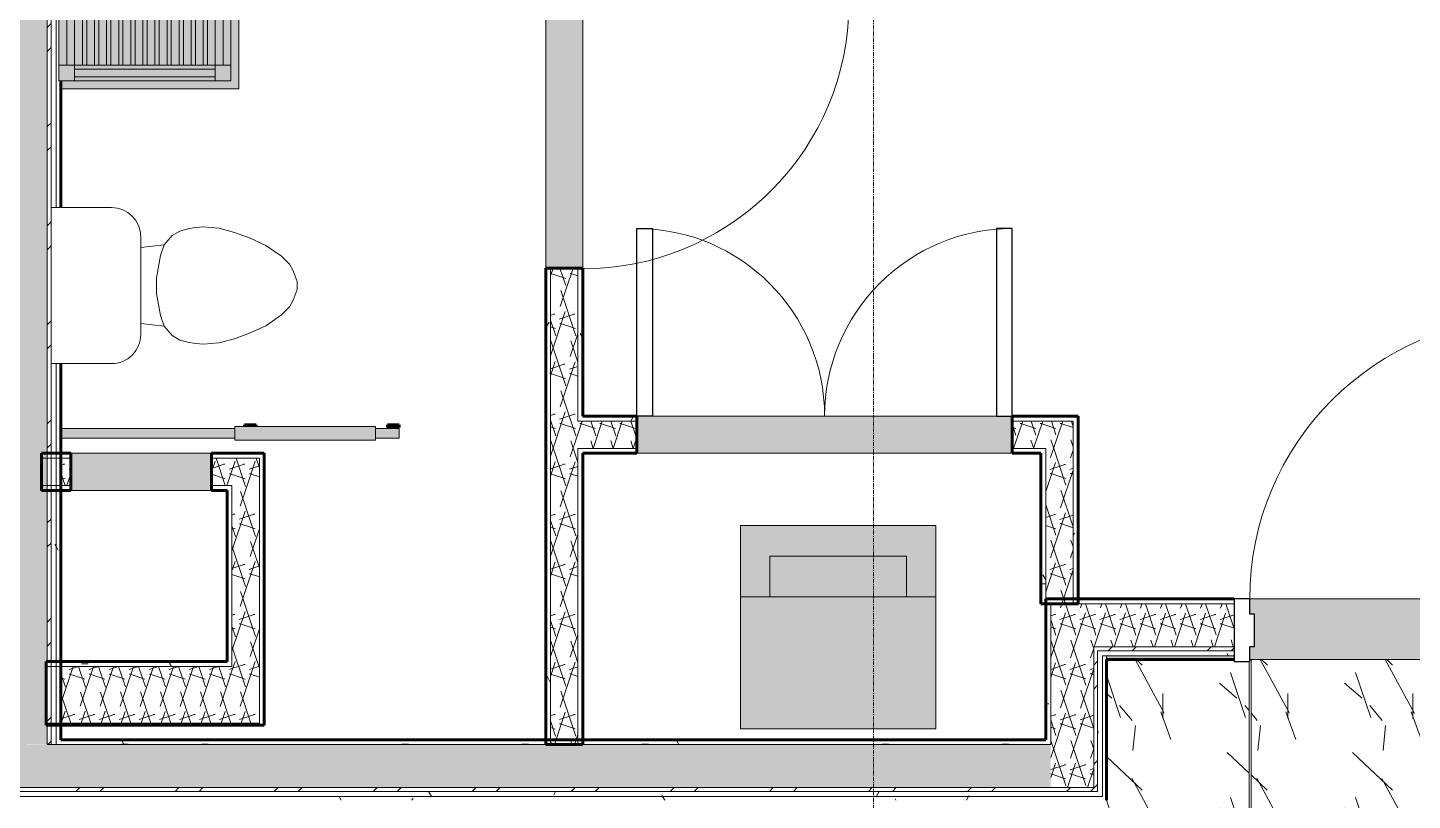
# Model space of a CAD drawing. Header units: inches. Extents: x -4169 to -1846, y 9706 to 12377.
# Drawn here: x -2935.5 to -2758.4, y 11717.6 to 11816.4 of the extents above; entities that cross this region are included whole.
import ezdxf

# ---------------------------------------------------------------- set-up
doc = ezdxf.new("R2010")
doc.units = ezdxf.units.IN
doc.header["$MEASUREMENT"] = 0
doc.linetypes.add('Grid Line 1_2_', pattern=[0.875, 0.5, -0.125, 0.125, -0.125])
for name, color, linetype, lineweight in [('0-1', 7, 'Continuous', 5), ('0-2', 50, 'Continuous', 18), ('A-CLNG', 13, 'Continuous', 18), ('A-CLNG-PATT-1', 252, 'Continuous', 18), ('A-DOOR', 31, 'Continuous', 18), ('A-DOOR-1', 250, 'Continuous', 9), ('A-DOOR-2', 90, 'Continuous', 30), ('A-DOOR-3', 135, 'Continuous', 18), ('A-DOOR-4', 50, 'Continuous', 18), ('A-DOOR-5', 10, 'Continuous', 60), ('A-DOOR-6', 31, 'Continuous', 30), ('A-DOOR-7', 31, 'Continuous', 9), ('A-DOOR-FRAM', 31, 'Continuous', 30), ('A-WALL', 113, 'Continuous', 18), ('A-WALL-1', 8, 'Continuous', 5), ('A-WALL-4', 10, 'Continuous', 60), ('A-WALL-5', 50, 'Continuous', 18), ('A-WALL-PATT-1', 250, 'Continuous', 9), ('A-WALL-PATT-2', 253, 'Continuous', 9), ('A-WALL-PATT-4', 111, 'Continuous', 9), ('I-WALL', 2, 'Continuous', 18), ('I-WALL-2', 2, 'Continuous', 5), ('I-WALL-3', 2, 'Continuous', 60), ('P-SANR-FIXT-1', 9, 'Continuous', 9), ('P-SANR-FIXT-2', 250, 'Continuous', 9), ('Q-CASE-1', 9, 'Continuous', 9), ('Q-CASE-3', 250, 'Continuous', 9), ('S-GRID-1', 1, 'Grid Line 1_2_', 9)]:
    doc.layers.add(name, color=color, linetype=linetype, lineweight=lineweight)
pattern_1 = [(0, (0, 0), (20.48, 5.12), [0.845, -14.515, 0.845, -14.515, -81.92]), (0, (0, 0), (20.48, 5.12), [-30.72, 0.845, -29.875, 0.845, -14.515, -35.84]), (0, (0, 0), (20.48, 5.12), [-76.8, 0.845, -9.395, 0.845, -24.755]), (120, (7.68, 2.56), (-14.67405, 15.1762003), [0.845, -14.515, 0.845, -14.515, -81.92]), (120, (7.68, 2.56), (-14.67405, 15.1762003), [-30.72, 0.845, -29.875, 0.845, -14.515, -35.84]), (120, (7.68, 2.56), (-14.67405, 15.1762003), [-76.8, 0.845, -9.395, 0.845, -24.755]), (240, (10.24, 12.8), (-5.80595, -20.2962003), [0.845, -14.515, 0.845, -14.515, -81.92]), (240, (10.24, 12.8), (-5.80595, -20.2962003), [-30.72, 0.845, -29.875, 0.845, -14.515, -35.84]), (240, (10.24, 12.8), (-5.80595, -20.2962003), [-76.8, 0.845, -9.395, 0.845, -24.755])]
pattern_2 = [(161.57, (0.32, 0.32), (-2.560496185, -0.000537386), [0, -18.214, 2.022, 0]), (18.43, (-0.32, 0.32), (-2.560496185, 0.000537386), [0, -18.214, 2.022, 0]), (108.43, (0.32, 0.32), (1.27922091, -6.400876726), [6.07, -14.166]), (71.57, (-0.32, 0.32), (1.27922091, 6.400876726), [6.07, -14.166])]
pattern_3 = [(45, (0, 0), (-6.335677, 6.335677), []), (45, (0, 9.6), (-6.335677, 6.335677), [])]

# ---------------------------------------------------------------- blocks, each defined once
blk = doc.blocks.new('SWING - SINGLE - FLUSH - 2-10 x 6-8 - PRIVACY-2632540-ENLARGED RCP - 2ND FLOOR PLAN')
at = {"layer": 'A-DOOR-1'}
blk.add_arc((17, -2.37), 34.07, 180, 266.6343, dxfattribs=at)
at = {"layer": 'A-DOOR-2'}
for p, q in [((15, -2.37), (15, -36.38)), ((17, -2.37), (15, -2.37)), ((17, -2.37), (17, -36.38)), ((17, -36.38), (15, -36.38))]:
    blk.add_line(p, q, dxfattribs=at)
blk = doc.blocks.new('Stacked Washer and Dryer - 26_x25_ - Private-1352637-ENLARGED RCP - 2ND FLOOR PLAN')
at = {"layer": 'P-SANR-FIXT-1'}
blk.add_hatch(color=256, dxfattribs=at).paths.add_polyline_path([(8.26, -12.5), (26, -12.5), (26, 12.5), (0, 12.5), (0, -12.5)], flags=0)
at = {"layer": 'P-SANR-FIXT-2'}
for p, q in [((26, 12.5), (0, 12.5)), ((0, -12.5), (0, 12.5)), ((16.91, 12.5), (16.91, -12.5)), ((26, 12.5), (26, -12.5)), ((16.91, 8.75), (22.09, 8.75)), ((22.09, 8.75), (22.09, -8.75)), ((22.09, -8.75), (16.91, -8.75)), ((0, -12.5), (26, -12.5))]:
    blk.add_line(p, q, dxfattribs=at)
blk = doc.blocks.new('SWING - DOUBLE - FLUSH - 4-0 x 6-8 - DUMMY-2639956-ENLARGED RCP - 2ND FLOOR PLAN')
at = {"layer": 'A-DOOR-1'}
for centre, start, end in [((-24, -2.375), 270, 0), ((24, -2.375), 180, 270)]:
    blk.add_arc(centre, 24, start, end, dxfattribs=at)
at = {"layer": 'A-DOOR-2'}
for p, q in [((-22, -2.375), (-24, -2.375)), ((-24, -2.375), (-24, -26.375)), ((-22, -26.375), (-22, -2.375)), ((22, -2.375), (24, -2.375)), ((22, -26.375), (22, -2.375)), ((24, -2.375), (24, -26.375)), ((-24, -26.375), (-22, -26.375)), ((24, -26.375), (22, -26.375))]:
    blk.add_line(p, q, dxfattribs=at)
blk = doc.blocks.new('Toilet-Domestic-3D - Toilet-Domestic-3D-1372870-ENLARGED RCP - 2ND FLOOR PLAN')
at = {"layer": 'P-SANR-FIXT-2'}
for p, q in [((-3.74, 10), (-2.74, 11)), ((-2.74, 11), (-1.87, 11.5)), ((-1.87, 11.5), (-0.5, 12)), ((-0.5, 12), (0.5, 12)), ((0.5, 12), (1.87, 11.5)), ((1.87, 11.5), (2.74, 11)), ((2.74, 11), (3.74, 10)), ((-5.13, 8), (-3.74, 10)), ((3.74, 10), (5.13, 8)), ((-6.06, 6), (-5.13, 8)), ((5.13, 8), (6.06, 6)), ((-6.79, 4), (-6.06, 6)), ((6.06, 6), (6.79, 4)), ((-7.33, 1.99), (-6.79, 4)), ((6.79, 4), (7.33, 1.99)), ((-7.5, 0), (-7.33, 1.99)), ((7.33, 1.99), (7.5, 0)), ((-7.41, -1), (-7.5, 0)), ((-7.24, -2), (-7.41, -1)), ((7.41, -1), (7.24, -2)), ((7.5, 0), (7.41, -1)), ((-6.97, -3), (-7.24, -2)), ((-6.4, -4), (-6.97, -3)), ((6.97, -3), (6.4, -4)), ((7.24, -2), (6.97, -3)), ((-5.21, -5), (-6.4, -4)), ((-3.84, -5.5), (-5.21, -5)), ((-4.86, -8.02), (-5.21, -5)), ((5.21, -5), (3.84, -5.5)), ((4.86, -8.02), (5.21, -5)), ((6.4, -4), (5.21, -5)), ((-1, -6), (-3.84, -5.5)), ((1, -6), (-1, -6)), ((3.84, -5.5), (1, -6)), ((6.25, -8.02), (-6.25, -8.02)), ((-9.98, -11.75), (-9.98, -19.48)), ((9.98, -19.48), (9.98, -11.75)), ((-9.98, -19.48), (9.98, -19.48))]:
    blk.add_line(p, q, dxfattribs=at)
for centre, start, end in [((-6.25, -11.75), 90, 180), ((6.25, -11.75), 0, 90)]:
    blk.add_arc(centre, 3.73, start, end, dxfattribs=at)
blk = doc.blocks.new('Bath Vanity - Bath Vanity 42_-2551081-ENLARGED RCP - 2ND FLOOR PLAN')
at = {"layer": 'Q-CASE-1'}
h = blk.add_hatch(color=256, dxfattribs=at)
h.paths.add_polyline_path([(20.74, -1.25), (20.74, -23), (-19.26, -23), (-19.26, -1.25), (-20.26, -1.25), (-20.26, -24), (21.74, -24), (21.74, -1.25)], flags=0)
h.paths.add_polyline_path([(8.44, -2), (-17.26, -2), (-17.26, -3), (18.74, -3), (18.74, -2)], flags=0)
h.paths.add_polyline_path([(8.44, -4), (-17.26, -4), (-17.26, -4.55), (18.74, -4.55), (18.74, -4)], flags=0)
h.paths.add_polyline_path([(8.44, -5.55), (-17.26, -5.55), (-17.26, -6.09), (18.74, -6.09), (18.74, -5.55)], flags=0)
h.paths.add_polyline_path([(-17.26, -7.09), (-17.26, -7.64), (18.74, -7.64), (18.74, -7.09), (8.44, -7.09)], flags=0)
h.paths.add_polyline_path([(18.74, -8.64), (-17.26, -8.64), (-17.26, -9.18), (18.74, -9.18)], flags=0)
h.paths.add_polyline_path([(18.74, -10.18), (-17.26, -10.18), (-17.26, -10.73), (18.74, -10.73)], flags=0)
h.paths.add_polyline_path([(8.44, -11.73), (-17.26, -11.73), (-17.26, -12.27), (18.74, -12.27), (18.74, -11.73)], flags=0)
h.paths.add_polyline_path([(-17.26, -13.27), (-17.26, -13.82), (18.74, -13.82), (18.74, -13.27), (8.44, -13.27)], flags=0)
h.paths.add_polyline_path([(18.74, -14.82), (-17.26, -14.82), (-17.26, -15.36), (18.74, -15.36)], flags=0)
h.paths.add_polyline_path([(18.74, -16.36), (-17.26, -16.36), (-17.26, -16.91), (18.74, -16.91)], flags=0)
h.paths.add_polyline_path([(-17.2, -17.91), (-17.26, -17.91), (-17.26, -18.45), (18.74, -18.45), (18.74, -17.91), (8.44, -17.91)], flags=0)
h.paths.add_polyline_path([(18.74, -19.45), (-17.26, -19.45), (-17.26, -20), (18.74, -20)], flags=0)
h.paths.add_polyline_path([(8.44, -21), (-17.26, -21), (-17.26, -22), (18.74, -22), (18.74, -21)], flags=0)
h = blk.add_hatch(color=256, dxfattribs=at)
h.paths.add_polyline_path([(-19.26, -1), (-19.26, -3), (-17.26, -3), (-17.26, -1)], flags=0)
h.paths.add_polyline_path([(18.74, -1), (18.74, -3), (20.74, -3), (20.74, -1)], flags=0)
h.paths.add_polyline_path([(-18.76, -21), (-19.26, -21), (-19.26, -23), (-17.26, -23), (-17.26, -21), (-17.76, -21)], flags=0)
h.paths.add_polyline_path([(20.74, -21), (18.74, -21), (18.74, -23), (20.74, -23), (20.74, -22)], flags=0)
for points in [[(8.44, -1), (-17.26, -1), (-17.26, -2), (18.74, -2), (18.74, -1)], [(-19.26, -3), (-19.26, -21), (-18.76, -21), (-18.76, -3)], [(-17.76, -3), (-18.76, -3), (-18.76, -21), (-17.76, -21), (-17.76, -4)], [(-17.76, -3), (-17.76, -21), (-17.26, -21), (-17.26, -3)], [(8.44, -3), (-17.26, -3), (-17.26, -4), (18.74, -4), (18.74, -3)], [(18.74, -3), (18.74, -21), (19.24, -21), (19.24, -3)], [(20.24, -3), (19.24, -3), (19.24, -21), (20.24, -21), (20.24, -4)], [(20.74, -3), (20.24, -3), (20.24, -21), (20.74, -21), (20.74, -4)], [(8.44, -4.55), (-17.26, -4.55), (-17.26, -5.55), (18.74, -5.55), (18.74, -4.55)], [(8.44, -6.09), (-17.26, -6.09), (-17.26, -7.09), (18.74, -7.09), (18.74, -6.09)], [(8.44, -7.64), (-17.26, -7.64), (-17.26, -8.64), (18.74, -8.64), (18.74, -7.64)], [(8.44, -9.18), (-17.26, -9.18), (-17.26, -10.18), (18.74, -10.18), (18.74, -9.18)], [(18.74, -10.73), (-17.26, -10.73), (-17.26, -11.73), (18.74, -11.73), (18.74, -11.19)], [(-17.26, -12.27), (-17.26, -13.27), (18.74, -13.27), (18.74, -12.27), (8.44, -12.27)], [(8.44, -13.82), (-17.26, -13.82), (-17.26, -14.82), (18.74, -14.82), (18.74, -13.82)], [(8.44, -15.36), (-17.26, -15.36), (-17.26, -16.36), (18.74, -16.36), (18.74, -15.36)], [(8.44, -16.91), (-17.26, -16.91), (-17.26, -17.91), (18.74, -17.91), (18.74, -16.91)], [(-17.26, -18.45), (-17.26, -19.45), (18.74, -19.45), (18.74, -18.45), (-16.93, -18.45)], [(-17.26, -20), (-17.26, -21), (18.74, -21), (18.74, -20), (-16.16, -20)], [(-17.26, -22), (-17.26, -23), (18.74, -23), (18.74, -22), (-15.16, -22)]]:
    blk.add_hatch(color=256, dxfattribs=at).paths.add_polyline_path(points, flags=0)
at = {"layer": 'Q-CASE-3'}
for p, q in [((-20.26, -24), (-20.26, -1.25)), ((-19.26, -3), (-19.26, -1)), ((-19.26, -1), (-17.26, -1)), ((18.74, -1), (-17.26, -1)), ((-17.26, -1), (-17.26, -3)), ((18.74, -3), (18.74, -1)), ((18.74, -1), (20.74, -1)), ((20.74, -1), (20.74, -3)), ((21.74, -1.25), (21.74, -24)), ((-19.26, -3), (-19.26, -21)), ((-17.26, -3), (-19.26, -3)), ((-18.76, -3), (-18.76, -21)), ((-17.76, -3), (-17.76, -21)), ((18.74, -2), (-17.26, -2)), ((18.74, -3), (-17.26, -3)), ((-17.26, -3), (-17.26, -21)), ((18.74, -3), (18.74, -21)), ((20.74, -3), (18.74, -3)), ((19.24, -3), (19.24, -21)), ((20.24, -3), (20.24, -21)), ((20.74, -3), (20.74, -21)), ((-17.26, -4), (18.74, -4)), ((18.74, -4.55), (-17.26, -4.55)), ((-17.26, -5.55), (18.74, -5.55)), ((18.74, -6.09), (-17.26, -6.09)), ((-17.26, -7.09), (18.74, -7.09)), ((18.74, -7.64), (-17.26, -7.64)), ((-17.26, -8.64), (18.74, -8.64)), ((18.74, -9.18), (-17.26, -9.18)), ((-17.26, -10.18), (18.74, -10.18)), ((18.74, -10.73), (-17.26, -10.73)), ((-17.26, -11.73), (18.74, -11.73)), ((18.74, -12.27), (-17.26, -12.27)), ((-17.26, -13.27), (18.74, -13.27)), ((18.74, -13.82), (-17.26, -13.82)), ((-17.26, -14.82), (18.74, -14.82)), ((18.74, -15.36), (-17.26, -15.36)), ((-17.26, -16.36), (18.74, -16.36)), ((18.74, -16.91), (-17.26, -16.91)), ((-17.26, -17.91), (18.74, -17.91)), ((18.74, -18.45), (-17.26, -18.45)), ((-17.26, -19.45), (18.74, -19.45)), ((-19.26, -23), (-19.26, -21)), ((-19.26, -21), (-17.26, -21)), ((18.74, -20), (-17.26, -20)), ((-17.26, -21), (18.74, -21)), ((-17.26, -21), (-17.26, -23)), ((18.74, -23), (18.74, -21)), ((18.74, -21), (20.74, -21)), ((20.74, -21), (20.74, -23)), ((-17.26, -23), (-19.26, -23)), ((18.74, -22), (-17.26, -22)), ((18.74, -23), (-17.26, -23)), ((20.74, -23), (18.74, -23)), ((21.74, -24), (-20.26, -24))]:
    blk.add_line(p, q, dxfattribs=at)
blk = doc.blocks.new('BARN - FLUSH - WIDTH 2-2638556-ENLARGED RCP - 2ND FLOOR PLAN')
at = {"layer": 'A-DOOR-3'}
h = blk.add_hatch(color=256, dxfattribs=at)
h.paths.add_polyline_path([(10.26, -4.94), (10.26, -4.32), (-12, -4.34), (-12, -4.95), (10.26, -4.95)], flags=0)
h.paths.add_polyline_path([(-30, -4.32), (-33, -4.34), (-33, -4.95), (-30, -4.95), (-30, -4.34)], flags=0)
h = blk.add_hatch(color=256, dxfattribs=at)
h.paths.add_polyline_path([(10.26, -5.57), (10.26, -4.95), (-12, -4.95), (-12, -5.57), (0.32, -5.57)], flags=0)
h.paths.add_polyline_path([(-30, -5.39), (-30, -4.95), (-33, -4.95), (-33, -5.57), (-30, -5.55), (-30, -5.48)], flags=0)
for points in [[(-12, -4.07), (-30, -4.07), (-30, -5.82), (-12, -5.82)], [(-31.5, -6), (-31.5, -5.67), (-33, -5.67), (-33, -6)], [(-13.23, -5.82), (-14.73, -5.82), (-14.73, -6), (-13.23, -6)]]:
    blk.add_hatch(color=256, dxfattribs=at).paths.add_polyline_path(points, flags=0)
at = {"layer": 'A-DOOR-4'}
for p, q in [((-30, -4.32), (-33, -4.32)), ((-33, -4.32), (-33, -4.95)), ((-33, -4.95), (-33, -5.57)), ((-30, -5.82), (-30, -4.07)), ((-30, -4.07), (-12, -4.07)), ((-12, -4.07), (-12, -5.82)), ((10.26, -4.32), (-12, -4.32)), ((-33, -5.57), (-30, -5.57)), ((-12, -5.82), (-30, -5.82)), ((-12, -5.57), (10.26, -5.57))]:
    blk.add_line(p, q, dxfattribs=at)
at = {"layer": 'A-DOOR-5'}
for p, q in [((-33, -6), (-33, -5.67)), ((-33, -5.67), (-31.5, -5.67)), ((-31.5, -6), (-33, -6)), ((-31.5, -5.67), (-31.5, -6)), ((-14.73, -6), (-14.73, -5.82)), ((-13.23, -6), (-14.73, -6)), ((-13.23, -5.82), (-13.23, -6))]:
    blk.add_line(p, q, dxfattribs=at)
blk = doc.blocks.new('CTR - 1st Phase - Unit Layouts_rvt-1-ENLARGED RCP - 2ND FLOOR PLAN')
at = {"layer": 'A-WALL-1'}
for points in [[(-2869.26, 11785.66), (-2864.51, 11785.66), (-2864.51, 11819.66), (-2869.26, 11819.66), (-2869.26, 11789.16)], [(-2857.58, 11761.99), (-2809.58, 11761.99), (-2809.58, 11766.74), (-2857.58, 11766.74), (-2857.58, 11762.61)], [(-2930.01, 11757.24), (-2912.01, 11757.26), (-2912.01, 11761.99), (-2930.01, 11761.99), (-2930.01, 11757.26)], [(-2910.01, 11727.24), (-2905.89, 11727.24), (-2905.89, 11727.49), (-2931.27, 11727.47), (-2931.27, 11727.24), (-2920.36, 11727.24)]]:
    blk.add_hatch(color=256, dxfattribs=at).paths.add_polyline_path(points, flags=0)
at = {"layer": 'A-WALL-PATT-1'}
h = blk.add_hatch(dxfattribs=at)
h.set_pattern_fill('FP_1', color=256, style=0, pattern_type=2)
h.set_pattern_definition(pattern_1)
h.paths.add_polyline_path([(-2869.26, 11725.36), (-2868.64, 11725.36), (-2868.64, 11785.66), (-2869.26, 11785.66), (-2869.26, 11737.24)], flags=0)
h.paths.add_polyline_path([(-2869.26, 11819.66), (-2868.64, 11819.66), (-2868.64, 11884.54), (-2869.26, 11884.54), (-2869.26, 11826.41)], flags=0)
h = blk.add_hatch(dxfattribs=at)
h.set_pattern_fill('FP_1', color=256, style=0, pattern_type=2)
h.set_pattern_definition(pattern_1)
h.paths.add_polyline_path([(-2865.14, 11725.36), (-2864.51, 11725.36), (-2864.51, 11762.61), (-2865.14, 11762.61), (-2865.14, 11737.24)], flags=0)
h.paths.add_polyline_path([(-2864.51, 11766.11), (-2864.51, 11785.66), (-2865.14, 11785.66), (-2865.14, 11766.11)], flags=0)
h.paths.add_polyline_path([(-2865.14, 11819.66), (-2864.51, 11819.66), (-2864.51, 11822.91), (-2865.14, 11822.91)], flags=0)
h.paths.add_polyline_path([(-2865.14, 11826.41), (-2864.51, 11826.41), (-2864.51, 11880.41), (-2865.14, 11880.41), (-2865.14, 11837.69)], flags=0)
h = blk.add_hatch(dxfattribs=at)
h.set_pattern_fill('FP_1', color=256, style=0, pattern_type=2)
h.set_pattern_definition(pattern_1)
h.paths.add_polyline_path([(-2857.58, 11766.11), (-2857.58, 11766.74), (-2864.51, 11766.74), (-2864.49, 11766.11)], flags=0)
h.paths.add_polyline_path([(-2801.77, 11766.11), (-2801.15, 11766.11), (-2801.15, 11766.74), (-2809.58, 11766.74), (-2809.58, 11766.11), (-2805.27, 11766.11)], flags=0)
h = blk.add_hatch(dxfattribs=at)
h.set_pattern_fill('FP_1', color=256, style=0, pattern_type=2)
h.set_pattern_definition(pattern_1)
h.paths.add_polyline_path([(-2801.77, 11742.74), (-2801.15, 11742.74), (-2801.15, 11766.11), (-2801.77, 11766.11), (-2801.77, 11752.74)], flags=0)
h = blk.add_hatch(dxfattribs=at)
h.set_pattern_fill('FP_1', color=256, style=0, pattern_type=2)
h.set_pattern_definition(pattern_1)
h.paths.add_polyline_path([(-2805.9, 11742.74), (-2805.27, 11742.74), (-2805.27, 11761.99), (-2805.9, 11761.99), (-2805.9, 11752.74)], flags=0)
h = blk.add_hatch(dxfattribs=at)
h.set_pattern_fill('FP_1', color=256, style=0, pattern_type=2)
h.set_pattern_definition(pattern_1)
h.paths.add_polyline_path([(-2930.01, 11757.24), (-2930.01, 11757.86), (-2931.27, 11757.86), (-2931.27, 11757.24)], flags=0)
h.paths.add_polyline_path([(-2909.39, 11757.24), (-2909.39, 11757.86), (-2912.01, 11757.86), (-2912.01, 11757.24), (-2910.01, 11757.24)], flags=0)
h = blk.add_hatch(dxfattribs=at)
h.set_pattern_fill('FP_1', color=256, style=0, pattern_type=2)
h.set_pattern_definition(pattern_1)
h.paths.add_polyline_path([(-2931.27, 11734.74), (-2910.01, 11734.74), (-2910.01, 11735.36), (-2931.27, 11735.36)], flags=0)
at = {"layer": 'A-WALL-PATT-2'}
h = blk.add_hatch(dxfattribs=at)
h.set_pattern_fill('FP_2', color=256, style=0, pattern_type=2)
h.set_pattern_definition(pattern_2)
h.paths.add_polyline_path([(-2868.64, 11724.74), (-2865.14, 11724.74), (-2865.14, 11785.66), (-2868.64, 11785.66), (-2868.64, 11737.24)], flags=0)
h.paths.add_polyline_path([(-2865.14, 11819.66), (-2865.14, 11883.91), (-2868.64, 11883.91), (-2868.64, 11819.66)], flags=0)
h = blk.add_hatch(dxfattribs=at)
h.set_pattern_fill('FP_2', color=256, style=0, pattern_type=2)
h.set_pattern_definition(pattern_2)
h.paths.add_polyline_path([(-2864.51, 11762.61), (-2857.58, 11762.61), (-2857.58, 11766.11), (-2865.14, 11766.11), (-2865.14, 11762.61), (-2864.51, 11762.61)], flags=0)
h.paths.add_polyline_path([(-2809.58, 11762.61), (-2801.77, 11762.61), (-2801.77, 11766.11), (-2809.58, 11766.11)], flags=0)
h = blk.add_hatch(dxfattribs=at)
h.set_pattern_fill('FP_2', color=256, style=0, pattern_type=2)
h.set_pattern_definition(pattern_2)
h.paths.add_polyline_path([(-2930.01, 11757.86), (-2930.01, 11761.36), (-2931.27, 11761.36), (-2931.27, 11757.86)], flags=0)
h.paths.add_polyline_path([(-2912.01, 11757.86), (-2905.89, 11757.86), (-2905.89, 11761.36), (-2912.01, 11761.36)], flags=0)
h = blk.add_hatch(dxfattribs=at)
h.set_pattern_fill('FP_2', color=256, style=0, pattern_type=2)
h.set_pattern_definition(pattern_2)
h.paths.add_polyline_path([(-2804.65, 11742.74), (-2801.77, 11742.74), (-2801.79, 11762.61), (-2805.27, 11762.61), (-2805.27, 11742.74), (-2804.65, 11742.74)], flags=0)
h = blk.add_hatch(dxfattribs=at)
h.set_pattern_fill('FP_2', color=256, style=0, pattern_type=2)
h.set_pattern_definition(pattern_2)
h.paths.add_polyline_path([(-2905.89, 11727.49), (-2905.89, 11757.86), (-2909.39, 11757.86), (-2909.39, 11727.49)], flags=0)
h = blk.add_hatch(dxfattribs=at)
h.set_pattern_fill('FP_2', color=256, style=0, pattern_type=2)
h.set_pattern_definition(pattern_2)
h.paths.add_polyline_path([(-2910.01, 11727.49), (-2909.39, 11727.49), (-2909.39, 11734.74), (-2931.27, 11734.74), (-2931.27, 11727.49), (-2923.93, 11727.49)], flags=0)
at = {"layer": 'A-WALL-4'}
for p, q in [((-2869.26, 11724.74), (-2869.26, 11785.66)), ((-2869.26, 11785.66), (-2864.51, 11785.66)), ((-2864.51, 11785.66), (-2864.51, 11766.74)), ((-2864.51, 11766.74), (-2857.58, 11766.74)), ((-2857.58, 11766.74), (-2857.58, 11761.99)), ((-2809.58, 11761.99), (-2809.58, 11766.74)), ((-2809.58, 11766.74), (-2801.15, 11766.74)), ((-2801.15, 11766.74), (-2801.15, 11766.11)), ((-2801.15, 11766.11), (-2801.15, 11761.99)), ((-2933.77, 11757.24), (-2933.77, 11761.99)), ((-2933.77, 11761.99), (-2930.01, 11761.99)), ((-2930.01, 11761.99), (-2930.01, 11757.24)), ((-2912.01, 11757.24), (-2912.01, 11761.99)), ((-2912.01, 11761.99), (-2905.26, 11761.99)), ((-2905.26, 11761.99), (-2905.26, 11761.36)), ((-2905.26, 11761.36), (-2905.26, 11757.24)), ((-2864.51, 11761.99), (-2864.51, 11724.74)), ((-2857.58, 11761.99), (-2864.51, 11761.99)), ((-2805.9, 11761.99), (-2809.58, 11761.99)), ((-2805.9, 11742.74), (-2805.9, 11761.99)), ((-2801.15, 11761.99), (-2801.15, 11742.74)), ((-2930.01, 11757.24), (-2933.77, 11757.24)), ((-2910.01, 11757.24), (-2912.01, 11757.24)), ((-2910.01, 11735.36), (-2910.01, 11757.24)), ((-2905.26, 11757.24), (-2905.26, 11727.24)), ((-2801.15, 11742.74), (-2805.9, 11742.74)), ((-2933.15, 11735.36), (-2910.01, 11735.36)), ((-2933.15, 11727.24), (-2933.15, 11735.36)), ((-2910.01, 11727.24), (-2933.15, 11727.24)), ((-2905.89, 11727.24), (-2910.01, 11727.24)), ((-2905.26, 11727.24), (-2905.89, 11727.24)), ((-2864.51, 11724.74), (-2869.26, 11724.74))]:
    blk.add_line(p, q, dxfattribs=at)
at = {"layer": 'A-WALL-5'}
for p, q in [((-2869.26, 11819.66), (-2869.26, 11785.66)), ((-2864.51, 11785.66), (-2864.51, 11819.66)), ((-2868.64, 11724.74), (-2868.64, 11785.66)), ((-2865.14, 11766.11), (-2865.14, 11785.66)), ((-2811.58, 11766.74), (-2855.58, 11766.74)), ((-2864.51, 11766.11), (-2865.14, 11766.11)), ((-2864.51, 11766.11), (-2857.58, 11766.11)), ((-2809.58, 11766.11), (-2801.77, 11766.11)), ((-2801.77, 11762.61), (-2801.77, 11766.11)), ((-2933.77, 11761.36), (-2930.01, 11761.36)), ((-2912.01, 11761.99), (-2930.01, 11761.99)), ((-2912.01, 11761.36), (-2905.89, 11761.36)), ((-2905.89, 11757.86), (-2905.89, 11761.36)), ((-2865.14, 11724.74), (-2865.14, 11762.61)), ((-2864.51, 11762.61), (-2865.14, 11762.61)), ((-2864.51, 11762.61), (-2857.58, 11762.61)), ((-2857.58, 11761.99), (-2809.58, 11761.99)), ((-2809.58, 11762.61), (-2805.27, 11762.61)), ((-2805.27, 11761.99), (-2805.27, 11762.61)), ((-2805.27, 11742.74), (-2805.27, 11761.99)), ((-2801.77, 11761.99), (-2801.77, 11762.61)), ((-2801.77, 11742.74), (-2801.77, 11761.99)), ((-2933.77, 11757.86), (-2930.01, 11757.86)), ((-2912.01, 11757.86), (-2909.39, 11757.86)), ((-2909.39, 11757.24), (-2909.39, 11757.86)), ((-2905.89, 11757.24), (-2905.89, 11757.86)), ((-2930.01, 11757.24), (-2912.01, 11757.24)), ((-2909.39, 11734.74), (-2909.39, 11757.24)), ((-2905.89, 11727.49), (-2905.89, 11757.24)), ((-2910.01, 11734.74), (-2933.15, 11734.74)), ((-2910.01, 11734.74), (-2909.39, 11734.74)), ((-2910.01, 11727.49), (-2933.15, 11727.49)), ((-2910.01, 11727.49), (-2909.39, 11727.49)), ((-2909.39, 11727.49), (-2905.89, 11727.49)), ((-2905.89, 11727.24), (-2905.89, 11727.49)), ((-2905.89, 11727.24), (-2905.89, 11727.49))]:
    blk.add_line(p, q, dxfattribs=at)
at = {"layer": '0-2'}
for name, p, rotation in [('Bath Vanity - Bath Vanity 42_-2551081-ENLARGED RCP - 2ND FLOOR PLAN', (-2932.52, 11828.88), 89.99999999999814), ('SWING - SINGLE - FLUSH - 2-10 x 6-8 - PRIVACY-2632540-ENLARGED RCP - 2ND FLOOR PLAN', (-2866.89, 11802.66), 89.99999999991644), ('Toilet-Domestic-3D - Toilet-Domestic-3D-1372870-ENLARGED RCP - 2ND FLOOR PLAN', (-2913.05, 11783.44), 270.0000000000105), ('SWING - DOUBLE - FLUSH - 4-0 x 6-8 - DUMMY-2639956-ENLARGED RCP - 2ND FLOOR PLAN', (-2833.58, 11764.36), 180), ('BARN - FLUSH - WIDTH 2-2638556-ENLARGED RCP - 2ND FLOOR PLAN', (-2921.01, 11759.61), 180), ('Stacked Washer and Dryer - 26_x25_ - Private-1352637-ENLARGED RCP - 2ND FLOOR PLAN', (-2831.83, 11726.74), 90.0000000000149)]:
    blk.add_blockref(name, p, dxfattribs=dict(at, rotation=rotation))
blk = doc.blocks.new('CTR - 1st Phase - Shell_rvt-1-ENLARGED RCP - 2ND FLOOR PLAN')
at = {"layer": 'S-GRID-1'}
blk.add_line((-2827.32, 9836.18), (-2827.32, 12344.54), dxfattribs=at)
blk = doc.blocks.new('HOLLOW METAL - UNIT DOOR-2160818-ENLARGED RCP - 2ND FLOOR PLAN')
at = {"layer": 'A-DOOR-6'}
for p, q in [((18, 40.125), (16.25, 40.125)), ((16.25, 40.125), (16.25, 4.125)), ((18, 4.125), (18, 40.125)), ((16.25, 4.125), (18, 4.125))]:
    blk.add_line(p, q, dxfattribs=at)
at = {"layer": 'A-DOOR-7'}
blk.add_arc((18, 4.125), 36, 90, 180, dxfattribs=at)
at = {"layer": 'A-DOOR-FRAM'}
for p, q in [((-18, 4.125), (-20, 4.125)), ((-20, 4.125), (-20, -3.875)), ((-18, 2.1875), (-18, 4.125)), ((18, 4.125), (18, 2.1875)), ((20, 4.125), (18, 4.125)), ((20, -3.875), (20, 4.125)), ((-17.375, 2.1875), (-18, 2.1875)), ((-17.375, -1.9375), (-17.375, 2.1875)), ((18, 2.1875), (17.375, 2.1875)), ((17.375, 2.1875), (17.375, -1.9375)), ((-18, -3.875), (-18, -1.9375)), ((-18, -1.9375), (-17.375, -1.9375)), ((17.375, -1.9375), (18, -1.9375)), ((18, -1.9375), (18, -3.875)), ((-20, -3.875), (-18, -3.875)), ((18, -3.875), (20, -3.875))]:
    blk.add_line(p, q, dxfattribs=at)

msp = doc.modelspace()

# ---------------------------------------------------------------- hatches: boundary and pattern name
at = {"layer": 'A-CLNG-PATT-1'}
h = msp.add_hatch(dxfattribs=at)
h.set_pattern_fill('FP_55', color=256, style=0, pattern_type=2)
h.set_pattern_definition([(108.435, (4.16, 0), (-16.000521, 32.0003383), [6.072, -44.525]), (139.399, (2.24, 5.76), (-96.00016541, 79.9998798), [2.95, -144.562]), (136.848, (16, 7.68), (-240.00202852, 223.9982064), [7.018, -343.889]), (109.983, (10.88, 12.48), (-47.99971113, 127.99986808), [3.746, -183.53]), (90, (9.6, 0), (-16, 16), [3.2, -12.8]), (118.443, (9.6, 3.2), (112.0002199, -207.99937941), [8.734, -427.981]), (84.289, (5.44, 10.88), (-16.00092206, -143.99947947), [3.216, -157.582]), (129.806, (5.76, 14.08), (64.00060153, -80.0001644), [2.499, -122.465])])
h.paths.add_polyline_path([(-2721.68, 11673.39), (-2721.68, 11716.36), (-2740.63, 11716.36), (-2740.63, 11673.39)], flags=0)
h.paths.add_polyline_path([(-2740.88, 11673.39), (-2740.88, 11735.61), (-2741.2, 11735.61), (-2741.2, 11735.36), (-2743.2, 11735.36), (-2743.2, 11735.61), (-2779.03, 11735.61), (-2779.03, 11673.39), (-2755.1, 11673.39)], flags=0)
h.paths.add_polyline_path([(-2785.68, 11673.39), (-2779.28, 11673.39), (-2779.28, 11735.36), (-2781.2, 11735.36), (-2781.2, 11735.61), (-2797.52, 11735.61), (-2797.52, 11717.61), (-2798.23, 11717.61), (-2798.23, 11673.39), (-2788.86, 11673.39)], flags=0)
at = {"layer": 'A-WALL-PATT-4'}
h = msp.add_hatch(dxfattribs=at)
h.set_pattern_fill('FP_2', color=256, style=0, pattern_type=2)
h.set_pattern_definition(pattern_2)
h.paths.add_polyline_path([(-2938.52, 11724.74), (-2933.02, 11724.76), (-2933.02, 12110.34), (-2938.52, 12110.34), (-2938.52, 11988.56), (-2937.9, 11988.56), (-2937.9, 11958.56), (-2938.52, 11958.56), (-2938.52, 11725)], flags=0)
h = msp.add_hatch(dxfattribs=at)
h.set_pattern_fill('FP_38', color=256, style=0, pattern_type=2)
h.set_pattern_definition(pattern_3)
h.paths.add_polyline_path([(-2933.02, 11724.74), (-2932.52, 11724.74), (-2932.52, 12110.34), (-2933.02, 12110.34), (-2933.02, 11724.76)], flags=0)
h = msp.add_hatch(dxfattribs=at)
h.set_pattern_fill('FP_1', color=256, style=0, pattern_type=2)
h.set_pattern_definition(pattern_1)
h.paths.add_polyline_path([(-2932.52, 11724.74), (-2931.9, 11724.74), (-2931.9, 11773.46), (-2932.52, 11773.46), (-2932.52, 11725.36)], flags=0)
h.paths.add_polyline_path([(-2931.9, 11793.41), (-2931.9, 12110.34), (-2932.52, 12110.34), (-2932.52, 11793.41), (-2932.01, 11793.41)], flags=0)
h = msp.add_hatch(dxfattribs=at)
h.set_pattern_fill('FP_1', color=256, style=0, pattern_type=2)
h.set_pattern_definition(pattern_1)
h.paths.add_polyline_path([(-2931.27, 11725.36), (-2931.27, 11773.46), (-2931.9, 11773.46), (-2931.9, 11725.36)], flags=0)
h.paths.add_polyline_path([(-2931.27, 11793.41), (-2931.27, 11809.61), (-2931.52, 11809.61), (-2931.52, 11849.61), (-2931.27, 11849.61), (-2931.27, 12110.34), (-2931.9, 12110.34), (-2931.9, 11793.41)], flags=0)
h = msp.add_hatch(dxfattribs=at)
h.set_pattern_fill('FP_1', color=256, style=0, pattern_type=2)
h.set_pattern_definition(pattern_1)
h.paths.add_polyline_path([(-2804.65, 11724.74), (-2804.65, 11742.74), (-2805.27, 11742.74), (-2805.27, 11724.74)], flags=0)
h = msp.add_hatch(dxfattribs=at)
h.set_pattern_fill('FP_2', color=256, style=0, pattern_type=2)
h.set_pattern_definition(pattern_2)
h.paths.add_polyline_path([(-2804.65, 11719.24), (-2799.15, 11719.24), (-2799.15, 11742.74), (-2804.65, 11742.74), (-2804.65, 11719.6)], flags=0)
h = msp.add_hatch(dxfattribs=at)
h.set_pattern_fill('FP_2', color=256, style=0, pattern_type=2)
h.set_pattern_definition(pattern_2)
h.paths.add_polyline_path([(-2740.3, 11737.24), (-2738.67, 11737.24), (-2738.67, 11742.74), (-2741.2, 11742.74), (-2741.2, 11737.24)], flags=0)
h.paths.add_polyline_path([(-2781.2, 11737.24), (-2781.2, 11742.74), (-2799.15, 11742.74), (-2799.15, 11737.24), (-2788.86, 11737.24)], flags=0)
h = msp.add_hatch(dxfattribs=at)
h.set_pattern_fill('FP_38', color=256, style=0, pattern_type=2)
h.set_pattern_definition(pattern_3)
h.paths.add_polyline_path([(-2799.15, 11718.74), (-2798.65, 11718.74), (-2798.65, 11737.24), (-2799.15, 11737.24), (-2799.15, 11719.24)], flags=0)
h = msp.add_hatch(dxfattribs=at)
h.set_pattern_fill('FP_38', color=256, style=0, pattern_type=2)
h.set_pattern_definition(pattern_3)
h.paths.add_polyline_path([(-2739.92, 11736.74), (-2739.17, 11736.74), (-2739.17, 11737.24), (-2741.2, 11737.24), (-2741.2, 11736.74), (-2740.3, 11736.74)], flags=0)
h.paths.add_polyline_path([(-2797.52, 11736.74), (-2781.2, 11736.74), (-2781.2, 11737.24), (-2798.65, 11737.24), (-2798.65, 11736.74), (-2798.02, 11736.74)], flags=0)
h = msp.add_hatch(dxfattribs=at)
h.set_pattern_fill('FP_1', color=256, style=0, pattern_type=2)
h.set_pattern_definition(pattern_1)
h.paths.add_polyline_path([(-2798.02, 11718.11), (-2798.02, 11736.74), (-2798.65, 11736.74), (-2798.65, 11718.11), (-2798.23, 11718.11)], flags=0)
h = msp.add_hatch(dxfattribs=at)
h.set_pattern_fill('FP_1', color=256, style=0, pattern_type=2)
h.set_pattern_definition(pattern_1)
h.paths.add_polyline_path([(-2740.88, 11736.11), (-2739.8, 11736.11), (-2739.8, 11736.74), (-2741.2, 11736.74), (-2741.2, 11736.11)], flags=0)
h.paths.add_polyline_path([(-2788.86, 11736.11), (-2781.2, 11736.11), (-2781.2, 11736.74), (-2798.02, 11736.74), (-2798.02, 11736.11), (-2797.52, 11736.11)], flags=0)
h = msp.add_hatch(dxfattribs=at)
h.set_pattern_fill('FP_2', color=256, style=0, pattern_type=2)
h.set_pattern_definition(pattern_2)
h.paths.add_polyline_path([(-3066.37, 11719.24), (-2804.65, 11719.24), (-2804.65, 11724.74), (-3066.37, 11724.74)], flags=0)
h = msp.add_hatch(dxfattribs=at)
h.set_pattern_fill('FP_1', color=256, style=0, pattern_type=2)
h.set_pattern_definition(pattern_1)
h.paths.add_polyline_path([(-2805.27, 11724.74), (-2805.27, 11725.36), (-2865.14, 11725.36), (-2865.14, 11724.74), (-2805.75, 11724.74)], flags=0)
h.paths.add_polyline_path([(-3063.15, 11724.74), (-2939.15, 11724.74), (-2939.15, 11725.36), (-3065.75, 11725.36), (-3065.75, 11724.74)], flags=0)
h.paths.add_polyline_path([(-2868.64, 11724.74), (-2868.64, 11725.36), (-2931.9, 11725.36), (-2931.9, 11724.74), (-2882.48, 11724.74)], flags=0)
h = msp.add_hatch(dxfattribs=at)
h.set_pattern_fill('FP_38', color=256, style=0, pattern_type=2)
h.set_pattern_definition(pattern_3)
h.paths.add_polyline_path([(-2799.15, 11718.74), (-2799.15, 11719.24), (-3071.87, 11719.24), (-3071.86, 11718.74), (-2799.67, 11718.74)], flags=0)
h = msp.add_hatch(dxfattribs=at)
h.set_pattern_fill('FP_1', color=256, style=0, pattern_type=2)
h.set_pattern_definition(pattern_1)
h.paths.add_polyline_path([(-2798.02, 11717.61), (-2798.02, 11718.11), (-3073, 11718.11), (-3073, 11717.61), (-2798.23, 11717.61)], flags=0)
h = msp.add_hatch(dxfattribs=at)
h.set_pattern_fill('FP_1', color=256, style=0, pattern_type=2)
h.set_pattern_definition(pattern_1)
h.paths.add_polyline_path([(-2933.02, 11718.11), (-2798.65, 11718.11), (-2798.65, 11718.74), (-3072.37, 11718.74), (-3072.37, 11718.11), (-2938.52, 11718.11)], flags=0)
at = {"layer": 'I-WALL'}
h = msp.add_hatch(color=256, dxfattribs=at)
h.paths.add_polyline_path([(-2741.2, 11735.61), (-2740.3, 11735.61), (-2740.3, 11736.11), (-2741.2, 11736.11)], flags=0)
h.paths.add_polyline_path([(-2781.2, 11735.61), (-2781.2, 11736.11), (-2797.52, 11736.11), (-2797.52, 11735.61), (-2788.86, 11735.61)], flags=0)
at = {"layer": 'I-WALL-2'}
msp.add_hatch(color=256, dxfattribs=at).paths.add_polyline_path([(-2743.2, 11735.61), (-2743.2, 11737.3), (-2743.82, 11737.3), (-2743.82, 11741.43), (-2743.2, 11741.43), (-2743.2, 11743.36), (-2779.2, 11743.36), (-2779.2, 11741.43), (-2778.57, 11741.43), (-2778.57, 11737.3), (-2779.2, 11737.3), (-2779.2, 11735.61), (-2755.1, 11735.61)], flags=0)

# ---------------------------------------------------------------- linework, layer by layer
at = {"layer": 'A-CLNG'}
for p, q in [((-2779.28, 11735.36), (-2779.28, 11673.39)), ((-2779.03, 11673.39), (-2779.03, 11735.61))]:
    msp.add_line(p, q, dxfattribs=at)
at = {"layer": 'A-WALL'}
for p, q in [((-2933.02, 12110.34), (-2933.02, 11724.74)), ((-2932.52, 12110.34), (-2932.52, 11793.41)), ((-2931.9, 12110.34), (-2931.9, 11793.41)), ((-2932.52, 11773.46), (-2932.52, 11724.74)), ((-2931.9, 11773.46), (-2931.9, 11724.74)), ((-2804.65, 11742.74), (-2781.2, 11742.74)), ((-2804.65, 11742.74), (-2804.65, 11724.74)), ((-2799.15, 11737.24), (-2781.2, 11737.24)), ((-2799.15, 11737.24), (-2799.15, 11719.24)), ((-2798.65, 11736.74), (-2781.2, 11736.74)), ((-2798.65, 11736.74), (-2798.65, 11718.74)), ((-2798.02, 11736.11), (-2781.2, 11736.11)), ((-2798.02, 11736.11), (-2798.02, 11718.11)), ((-2797.52, 11735.61), (-2797.52, 11736.11)), ((-2804.65, 11724.74), (-2933.02, 11724.74)), ((-2799.15, 11719.24), (-3071.87, 11719.24)), ((-2798.02, 11718.11), (-3073, 11718.11)), ((-2798.65, 11718.74), (-3072.37, 11718.74))]:
    msp.add_line(p, q, dxfattribs=at)
at = {"layer": 'I-WALL'}
for p, q in [((-2744.95, 11743.36), (-2779.2, 11743.36)), ((-2779.2, 11735.61), (-2743.2, 11735.61))]:
    msp.add_line(p, q, dxfattribs=at)
at = {"layer": 'I-WALL-3'}
for p, q in [((-2931.27, 11809.61), (-2931.27, 11793.41)), ((-2931.27, 11773.46), (-2931.27, 11725.36)), ((-2805.27, 11743.36), (-2781.2, 11743.36)), ((-2805.27, 11725.36), (-2805.27, 11743.36)), ((-2781.2, 11735.61), (-2797.52, 11735.61)), ((-2797.52, 11735.61), (-2797.52, 11717.61)), ((-2931.27, 11725.36), (-2805.27, 11725.36))]:
    msp.add_line(p, q, dxfattribs=at)

# ---------------------------------------------------------------- block references
at = {"layer": '0-1'}
for name in ['CTR - 1st Phase - Shell_rvt-1-ENLARGED RCP - 2ND FLOOR PLAN', 'CTR - 1st Phase - Unit Layouts_rvt-1-ENLARGED RCP - 2ND FLOOR PLAN']:
    msp.add_blockref(name, (0, 0), dxfattribs=at)
at = {"layer": 'A-DOOR'}
msp.add_blockref('HOLLOW METAL - UNIT DOOR-2160818-ENLARGED RCP - 2ND FLOOR PLAN', (-2761.2, 11739.24), dxfattribs=at)

doc.saveas('drawing.dxf')
